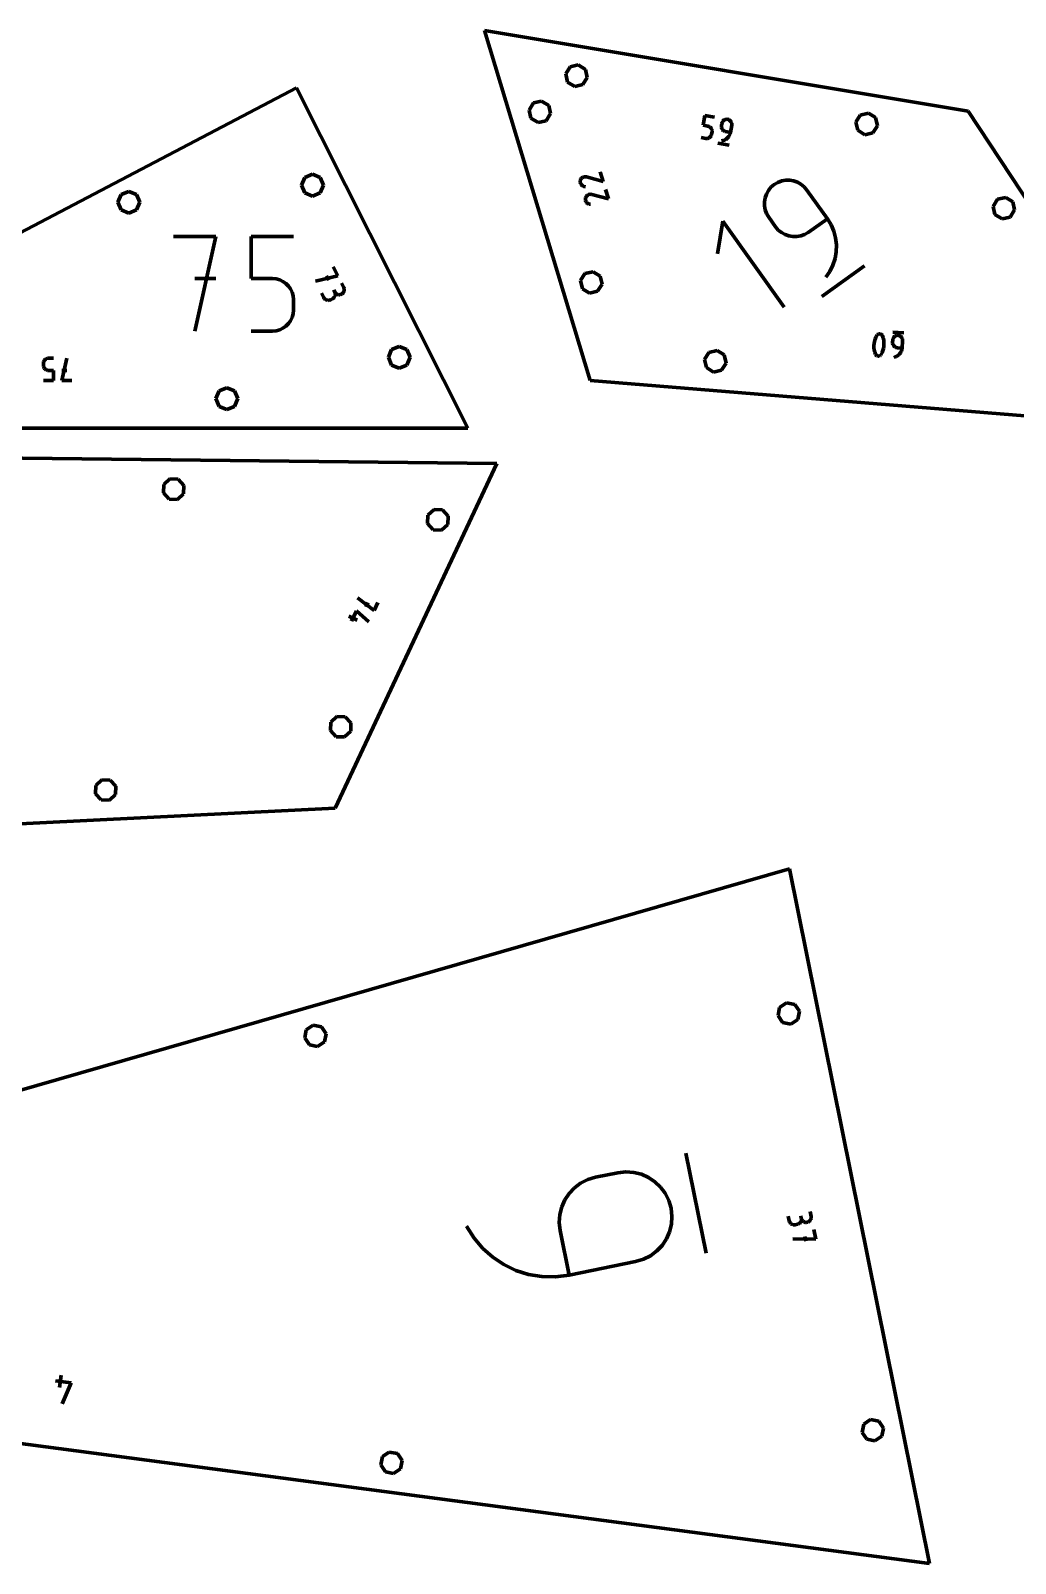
# Model space of a CAD drawing. Header units: inches. Extents: x -100 to 100, y -100 to -26.
# Drawn here: x 38.91 to 46.24, y -76.55 to -65.14 of the extents above; entities that cross this region are included whole.
import ezdxf

# ---------------------------------------------------------------- set-up
doc = ezdxf.new("R2010")
doc.units = ezdxf.units.IN
doc.header["$MEASUREMENT"] = 0
for name, color, linetype, lineweight in [('annotation', 7, 'Continuous', 0), ('boundary', 7, 'Continuous', 0), ('hole', 7, 'Continuous', 0)]:
    doc.layers.add(name, color=color, linetype=linetype, lineweight=lineweight)

msp = doc.modelspace()

# ---------------------------------------------------------------- linework, layer by layer
at = {"layer": 'annotation', "color": 1, "lineweight": 70}
for p, q in [((43.914166, -65.844577), (43.926309, -65.771551)), ((43.926309, -65.771551), (43.999139, -65.783661)), ((44.058958, -65.818012), (44.056238, -65.823897)), ((44.0626, -65.81278), (44.058958, -65.818012)), ((44.067043, -65.808288), (44.0626, -65.81278)), ((44.072166, -65.804622), (44.067043, -65.808288)), ((44.077848, -65.801868), (44.072166, -65.804622)), ((44.083968, -65.800112), (44.077848, -65.801868)), ((44.090406, -65.79944), (44.083968, -65.800112)), ((44.097039, -65.799939), (44.090406, -65.79944)), ((44.103491, -65.801616), (44.097039, -65.799939)), ((44.097039, -65.799939), (44.097039, -65.799939)), ((44.109372, -65.804336), (44.103491, -65.801616)), ((44.114596, -65.807978), (44.109372, -65.804336)), ((44.11908, -65.812422), (44.114596, -65.807978)), ((44.122737, -65.817548), (44.11908, -65.812422)), ((44.125481, -65.823236), (44.122737, -65.817548)), ((43.950582, -65.850632), (43.914166, -65.844577)), ((43.957023, -65.852303), (43.950582, -65.850632)), ((43.9629, -65.855013), (43.957023, -65.852303)), ((43.968125, -65.858641), (43.9629, -65.855013)), ((43.965452, -65.93325), (43.969895, -65.92876)), ((43.972613, -65.863069), (43.968125, -65.858641)), ((43.969895, -65.92876), (43.973537, -65.923529)), ((43.976276, -65.868179), (43.972613, -65.863069)), ((43.973537, -65.923529), (43.976257, -65.917644)), ((43.976257, -65.917644), (43.977934, -65.911191)), ((43.979028, -65.87385), (43.976276, -65.868179)), ((43.977934, -65.911191), (43.98095, -65.89305)), ((43.980782, -65.879966), (43.979028, -65.87385)), ((43.981452, -65.886405), (43.980782, -65.879966)), ((43.98095, -65.89305), (43.981452, -65.886405)), ((43.98095, -65.89305), (43.98095, -65.89305)), ((44.051529, -65.848584), (44.051027, -65.855233)), ((44.051027, -65.855233), (44.051697, -65.861681)), ((44.05456, -65.830351), (44.051529, -65.848584)), ((44.051529, -65.848584), (44.051529, -65.848584)), ((44.051697, -65.861681), (44.05345, -65.867809)), ((44.05345, -65.867809), (44.0562, -65.873495)), ((44.056238, -65.823897), (44.05456, -65.830351)), ((44.0562, -65.873495), (44.059862, -65.87862)), ((44.059862, -65.87862), (44.064347, -65.883063)), ((44.064347, -65.883063), (44.06957, -65.886703)), ((44.06957, -65.886703), (44.075444, -65.889421)), ((44.075444, -65.889421), (44.081882, -65.891095)), ((44.081882, -65.891095), (44.118297, -65.89715)), ((44.099351, -65.936253), (44.106059, -65.927741)), ((44.106059, -65.927741), (44.111533, -65.918309)), ((44.111533, -65.918309), (44.115653, -65.908073)), ((44.115653, -65.908073), (44.118297, -65.89715)), ((44.118297, -65.89715), (44.127391, -65.842461)), ((44.127229, -65.829364), (44.125481, -65.823236)), ((44.127894, -65.835812), (44.127229, -65.829364)), ((44.127391, -65.842461), (44.127894, -65.835812)), ((44.127391, -65.842461), (44.127391, -65.842461)), ((43.899042, -65.935538), (43.935457, -65.941593)), ((43.935457, -65.941593), (43.935457, -65.941593)), ((43.935457, -65.941593), (43.942091, -65.942092)), ((43.942091, -65.942092), (43.948528, -65.941421)), ((43.948528, -65.941421), (43.954648, -65.939667)), ((43.954648, -65.939667), (43.96033, -65.936914)), ((43.96033, -65.936914), (43.965452, -65.93325)), ((44.025398, -65.977613), (44.107391, -65.991246)), ((44.051549, -65.960896), (44.062608, -65.958747)), ((44.051549, -65.960896), (44.051549, -65.960896)), ((44.062608, -65.958747), (44.073039, -65.955091)), ((44.073039, -65.955091), (44.08272, -65.950045)), ((44.08272, -65.950045), (44.091531, -65.943727)), ((44.091531, -65.943727), (44.099351, -65.936253)), ((43.000421, -66.255623), (42.999514, -66.26223)), ((42.999514, -66.26223), (42.999776, -66.268708)), ((42.999776, -66.268708), (43.001132, -66.274933)), ((43.002542, -66.249319), (43.000421, -66.255623)), ((43.000421, -66.255623), (43.000421, -66.255623)), ((43.005657, -66.243644), (43.002542, -66.249319)), ((43.009642, -66.238676), (43.005657, -66.243644)), ((43.014373, -66.234497), (43.009642, -66.238676)), ((43.019726, -66.231184), (43.014373, -66.234497)), ((43.025578, -66.228817), (43.019726, -66.231184)), ((43.031803, -66.227477), (43.025578, -66.228817)), ((43.038279, -66.227242), (43.031803, -66.227477)), ((43.044881, -66.228192), (43.038279, -66.227242)), ((43.045028, -66.228221), (43.044881, -66.228192)), ((43.044881, -66.228192), (43.044881, -66.228192)), ((43.045167, -66.228251), (43.045028, -66.228221)), ((43.045301, -66.228282), (43.045167, -66.228251)), ((43.04543, -66.228317), (43.045301, -66.228282)), ((43.045555, -66.228353), (43.04543, -66.228317)), ((43.045678, -66.228393), (43.045555, -66.228353)), ((43.045799, -66.228435), (43.045678, -66.228393)), ((43.045919, -66.22848), (43.045799, -66.228435)), ((43.046039, -66.228529), (43.045919, -66.22848)), ((43.170858, -66.262123), (43.046039, -66.228529)), ((43.046039, -66.228529), (43.046039, -66.228529)), ((43.149544, -66.191455), (43.170858, -66.262123)), ((44.470825, -66.269466), (44.443637, -66.285393)), ((44.499585, -66.258933), (44.470825, -66.269466)), ((44.52923, -66.253677), (44.499585, -66.258933)), ((44.559071, -66.25358), (44.52923, -66.253677)), ((44.588422, -66.258525), (44.559071, -66.25358)), ((44.616594, -66.268392), (44.588422, -66.258525)), ((44.642902, -66.283064), (44.616594, -66.268392)), ((43.001132, -66.274933), (43.003505, -66.280781)), ((43.003505, -66.280781), (43.006821, -66.286129)), ((43.006821, -66.286129), (43.011004, -66.290852)), ((43.011004, -66.290852), (43.015979, -66.294828)), ((43.015979, -66.294828), (43.02167, -66.297931)), ((43.02167, -66.297931), (43.028002, -66.300038)), ((43.028002, -66.300038), (43.038302, -66.301994)), ((43.039739, -66.385985), (43.038832, -66.392592)), ((43.04186, -66.379681), (43.039739, -66.385985)), ((43.039739, -66.385985), (43.039739, -66.385985)), ((43.044975, -66.374006), (43.04186, -66.379681)), ((43.04896, -66.369038), (43.044975, -66.374006)), ((43.053691, -66.364859), (43.04896, -66.369038)), ((43.059044, -66.361546), (43.053691, -66.364859)), ((43.064896, -66.359179), (43.059044, -66.361546)), ((43.071121, -66.357839), (43.064896, -66.359179)), ((43.077597, -66.357604), (43.071121, -66.357839)), ((43.084199, -66.358554), (43.077597, -66.357604)), ((43.084345, -66.358583), (43.084199, -66.358554)), ((43.084199, -66.358554), (43.084199, -66.358554)), ((43.084485, -66.358613), (43.084345, -66.358583)), ((43.084619, -66.358645), (43.084485, -66.358613)), ((43.084748, -66.358679), (43.084619, -66.358645)), ((43.084873, -66.358715), (43.084748, -66.358679)), ((43.084996, -66.358755), (43.084873, -66.358715)), ((43.085117, -66.358797), (43.084996, -66.358755)), ((43.085237, -66.358842), (43.085117, -66.358797)), ((43.085357, -66.358891), (43.085237, -66.358842)), ((43.210176, -66.392485), (43.085357, -66.358891)), ((43.085357, -66.358891), (43.085357, -66.358891)), ((43.188862, -66.321817), (43.210176, -66.392485)), ((44.376036, -66.384107), (44.371132, -66.413479)), ((44.385856, -66.35592), (44.376036, -66.384107)), ((44.400474, -66.329611), (44.385856, -66.35592)), ((44.419773, -66.305872), (44.400474, -66.329611)), ((44.443637, -66.285393), (44.419773, -66.305872)), ((44.443637, -66.285393), (44.443637, -66.285393)), ((44.666656, -66.302424), (44.642902, -66.283064)), ((44.68717, -66.326352), (44.666656, -66.302424)), ((44.839331, -66.539723), (44.68717, -66.326352)), ((44.68717, -66.326352), (44.68717, -66.326352)), ((43.038832, -66.392592), (43.039094, -66.39907)), ((43.039094, -66.39907), (43.040449, -66.405295)), ((43.040449, -66.405295), (43.042823, -66.411143)), ((43.042823, -66.411143), (43.046139, -66.416491)), ((43.046139, -66.416491), (43.050322, -66.421214)), ((43.050322, -66.421214), (43.055297, -66.42519)), ((43.055297, -66.42519), (43.060988, -66.428293)), ((43.060988, -66.428293), (43.06732, -66.4304)), ((43.06732, -66.4304), (43.07762, -66.432356)), ((44.371132, -66.413479), (44.371261, -66.443345)), ((44.371261, -66.443345), (44.376541, -66.473012)), ((44.376541, -66.473012), (44.387089, -66.501789)), ((44.387089, -66.501789), (44.403022, -66.528984)), ((44.0617, -66.557761), (44.020925, -66.801466)), ((44.517952, -67.197555), (44.0617, -66.557761)), ((44.403022, -66.528984), (44.453752, -66.600121)), ((44.453752, -66.600121), (44.453752, -66.600121)), ((44.453752, -66.600121), (44.474272, -66.624044)), ((44.697257, -66.64104), (44.839331, -66.539723)), ((44.866947, -66.585104), (44.839331, -66.539723)), ((44.887335, -66.633112), (44.866947, -66.585104)), ((40.287572, -66.671129), (39.974047, -66.671129)), ((40.130832, -67.376174), (40.287572, -66.671129)), ((40.551986, -66.985096), (40.551986, -66.671129)), ((40.551986, -66.671129), (40.865114, -66.671129)), ((44.474272, -66.624044), (44.49804, -66.643387)), ((44.49804, -66.643387), (44.524365, -66.658039)), ((44.524365, -66.658039), (44.552555, -66.667885)), ((44.552555, -66.667885), (44.581917, -66.672811)), ((44.581917, -66.672811), (44.61176, -66.672703)), ((44.61176, -66.672703), (44.641393, -66.667448)), ((44.641393, -66.667448), (44.670122, -66.656931)), ((44.670122, -66.656931), (44.697257, -66.64104)), ((44.900508, -66.682953), (44.887335, -66.633112)), ((44.90648, -66.733831), (44.900508, -66.682953)), ((44.881322, -66.884716), (44.896873, -66.835508)), ((44.896873, -66.835508), (44.905264, -66.784947)), ((44.905264, -66.784947), (44.90648, -66.733831)), ((41.195039, -66.963537), (41.161773, -66.897558)), ((44.797092, -67.119139), (45.116989, -66.891013)), ((44.828792, -66.975889), (44.858624, -66.931775)), ((44.858624, -66.931775), (44.881322, -66.884716)), ((40.287572, -66.985096), (40.130832, -66.985096)), ((40.70855, -66.985096), (40.551986, -66.985096)), ((40.736662, -66.987609), (40.70855, -66.985096)), ((40.763133, -66.994856), (40.736662, -66.987609)), ((40.787519, -67.006401), (40.763133, -66.994856)), ((40.809374, -67.021806), (40.787519, -67.006401)), ((40.828253, -67.040634), (40.809374, -67.021806)), ((40.843712, -67.062448), (40.828253, -67.040634)), ((40.855305, -67.086812), (40.843712, -67.062448)), ((41.030035, -67.005358), (41.195039, -66.963537)), ((41.128966, -66.99685), (41.112336, -66.963864)), ((41.173637, -67.08544), (41.165319, -67.068942)), ((41.165319, -67.068942), (41.173637, -67.08544)), ((41.239533, -67.052216), (41.222921, -67.019268)), ((41.241989, -67.05841), (41.239533, -67.052216)), ((41.243267, -67.064759), (41.241989, -67.05841)), ((41.242482, -67.07736), (41.243416, -67.071122)), ((41.243416, -67.071122), (41.243267, -67.064759)), ((44.828792, -66.975889), (44.828792, -66.975889)), ((40.862587, -67.113288), (40.855305, -67.086812)), ((40.865114, -67.141439), (40.862587, -67.113288)), ((40.865114, -67.219433), (40.865114, -67.141439)), ((40.865114, -67.141439), (40.865114, -67.141439)), ((41.074725, -67.093985), (41.091337, -67.126933)), ((41.091337, -67.126933), (41.091337, -67.126933)), ((41.091337, -67.126933), (41.094856, -67.132591)), ((41.094856, -67.132591), (41.099199, -67.137395)), ((41.099199, -67.137395), (41.104226, -67.141299)), ((41.104226, -67.141299), (41.109795, -67.144258)), ((41.109795, -67.144258), (41.115766, -67.146227)), ((41.115766, -67.146227), (41.121997, -67.14716)), ((41.121997, -67.14716), (41.128349, -67.147012)), ((41.128349, -67.147012), (41.13468, -67.145739)), ((41.13468, -67.145739), (41.14085, -67.143293)), ((41.14085, -67.143293), (41.157347, -67.134976)), ((41.157347, -67.134976), (41.162979, -67.131471)), ((41.157347, -67.134976), (41.157347, -67.134976)), ((41.162979, -67.131471), (41.167767, -67.127139)), ((41.167767, -67.127139), (41.171662, -67.12212)), ((41.171662, -67.12212), (41.174618, -67.116555)), ((41.176093, -67.091634), (41.173637, -67.08544)), ((41.173637, -67.08544), (41.173637, -67.08544)), ((41.173637, -67.08544), (41.177157, -67.091097)), ((41.174618, -67.116555), (41.176586, -67.110583)), ((41.177371, -67.097982), (41.176093, -67.091634)), ((41.176586, -67.110583), (41.17752, -67.104346)), ((41.177157, -67.091097), (41.181501, -67.0959)), ((41.17752, -67.104346), (41.177371, -67.097982)), ((41.181501, -67.0959), (41.186532, -67.099802)), ((41.186532, -67.099802), (41.192106, -67.102758)), ((41.192106, -67.102758), (41.198086, -67.104723)), ((41.198086, -67.104723), (41.204329, -67.10565)), ((41.204329, -67.10565), (41.210697, -67.105494)), ((41.210697, -67.105494), (41.217048, -67.10421)), ((41.217048, -67.10421), (41.223243, -67.101752)), ((41.223243, -67.101752), (41.228875, -67.098248)), ((41.223243, -67.101752), (41.223243, -67.101752)), ((41.228875, -67.098248), (41.233663, -67.093916)), ((41.233663, -67.093916), (41.237558, -67.088897)), ((41.237558, -67.088897), (41.240514, -67.083332)), ((41.240514, -67.083332), (41.242482, -67.07736)), ((40.828239, -67.320404), (40.843702, -67.298526)), ((40.843702, -67.298526), (40.8553, -67.27411)), ((40.8553, -67.27411), (40.862586, -67.247597)), ((40.862586, -67.247597), (40.865114, -67.219433)), ((40.551986, -67.376174), (40.70855, -67.376174)), ((40.70855, -67.376174), (40.73665, -67.373647)), ((40.70855, -67.376174), (40.70855, -67.376174)), ((40.73665, -67.373647), (40.763115, -67.366363)), ((40.763115, -67.366363), (40.787499, -67.354766)), ((40.787499, -67.354766), (40.809356, -67.339298)), ((40.809356, -67.339298), (40.828239, -67.320404)), ((45.208532, -67.407664), (45.20093, -67.42211)), ((45.210962, -67.404293), (45.208532, -67.407664)), ((45.208532, -67.407664), (45.208532, -67.407664)), ((45.213876, -67.401485), (45.210962, -67.404293)), ((45.217184, -67.399263), (45.213876, -67.401485)), ((45.220793, -67.397649), (45.217184, -67.399263)), ((45.224612, -67.396665), (45.220793, -67.397649)), ((45.228549, -67.396332), (45.224612, -67.396665)), ((45.232512, -67.396673), (45.228549, -67.396332)), ((45.23641, -67.397709), (45.232512, -67.396673)), ((45.24015, -67.399463), (45.23641, -67.397709)), ((45.24015, -67.399463), (45.24015, -67.399463)), ((45.241625, -67.400409), (45.24015, -67.399463)), ((45.243013, -67.401451), (45.241625, -67.400409)), ((45.244312, -67.402583), (45.243013, -67.401451)), ((45.245517, -67.403801), (45.244312, -67.402583)), ((45.246626, -67.405099), (45.245517, -67.403801)), ((45.247636, -67.406474), (45.246626, -67.405099)), ((45.248541, -67.40792), (45.247636, -67.406474)), ((45.249339, -67.409434), (45.248541, -67.40792)), ((45.250027, -67.411009), (45.249339, -67.409434)), ((45.255176, -67.426517), (45.250027, -67.411009)), ((45.250027, -67.411009), (45.250027, -67.411009)), ((45.409215, -67.390051), (45.326238, -67.383341)), ((45.341619, -67.414202), (45.336818, -67.41829)), ((45.347056, -67.410977), (45.341619, -67.414202)), ((45.353018, -67.408711), (45.347056, -67.410977)), ((45.359394, -67.407501), (45.353018, -67.408711)), ((45.36607, -67.407442), (45.359394, -67.407501)), ((45.372636, -67.408572), (45.36607, -67.407442)), ((45.36607, -67.407442), (45.36607, -67.407442)), ((45.378727, -67.41079), (45.372636, -67.408572)), ((45.384245, -67.413984), (45.378727, -67.41079)), ((45.389096, -67.418041), (45.384245, -67.413984)), ((45.187541, -67.468331), (45.18625, -67.48429)), ((45.18625, -67.48429), (45.186562, -67.50032)), ((45.186562, -67.50032), (45.188487, -67.516299)), ((45.190424, -67.452566), (45.187541, -67.468331)), ((45.188487, -67.516299), (45.192035, -67.532103)), ((45.194891, -67.437118), (45.190424, -67.452566)), ((45.20093, -67.42211), (45.194891, -67.437118)), ((45.246281, -67.536511), (45.252297, -67.521503)), ((45.252297, -67.521503), (45.256748, -67.506055)), ((45.258701, -67.442322), (45.255176, -67.426517)), ((45.256748, -67.506055), (45.259624, -67.490291)), ((45.26061, -67.458301), (45.258701, -67.442322)), ((45.259624, -67.490291), (45.260914, -67.474332)), ((45.260914, -67.474332), (45.26061, -67.458301)), ((45.326234, -67.441356), (45.324749, -67.459714)), ((45.324749, -67.459714), (45.324749, -67.459714)), ((45.324749, -67.459714), (45.324807, -67.466389)), ((45.324807, -67.466389), (45.326013, -67.472759)), ((45.326013, -67.472759), (45.328274, -67.478714)), ((45.327363, -67.434775), (45.326234, -67.441356)), ((45.329579, -67.428672), (45.327363, -67.434775)), ((45.328274, -67.478714), (45.331493, -67.484143)), ((45.332768, -67.423145), (45.329579, -67.428672)), ((45.331493, -67.484143), (45.335575, -67.488934)), ((45.336818, -67.41829), (45.332768, -67.423145)), ((45.335575, -67.488934), (45.340425, -67.492976)), ((45.340425, -67.492976), (45.345947, -67.496157)), ((45.345947, -67.496157), (45.352045, -67.498367)), ((45.352045, -67.498367), (45.358626, -67.499495)), ((45.358626, -67.499495), (45.395478, -67.502475)), ((45.385828, -67.534104), (45.390501, -67.524211)), ((45.393181, -67.422848), (45.389096, -67.418041)), ((45.390501, -67.524211), (45.393755, -67.513626)), ((45.396404, -67.428292), (45.393181, -67.422848)), ((45.393755, -67.513626), (45.395478, -67.502475)), ((45.395478, -67.502475), (45.399938, -67.447316)), ((45.398669, -67.43426), (45.396404, -67.428292)), ((45.39988, -67.440639), (45.398669, -67.43426)), ((45.399938, -67.447316), (45.39988, -67.440639)), ((45.399938, -67.447316), (45.399938, -67.447316)), ((39.00649, -67.607194), (39.005894, -67.613832)), ((39.005894, -67.613832), (39.005894, -67.632213)), ((39.005894, -67.632213), (39.005894, -67.632213)), ((39.005894, -67.632213), (39.006489, -67.638848)), ((39.006489, -67.638848), (39.008206, -67.645088)), ((39.008207, -67.600946), (39.00649, -67.607194)), ((39.01094, -67.595191), (39.008207, -67.600946)), ((39.014585, -67.590035), (39.01094, -67.595191)), ((39.019035, -67.585582), (39.014585, -67.590035)), ((39.024186, -67.581937), (39.019035, -67.585582)), ((39.029933, -67.579204), (39.024186, -67.581937)), ((39.03617, -67.577487), (39.029933, -67.579204)), ((39.042793, -67.576891), (39.03617, -67.577487)), ((39.079691, -67.576891), (39.042793, -67.576891)), ((39.042793, -67.576891), (39.042793, -67.576891)), ((39.178949, -67.576891), (39.142008, -67.743055)), ((45.192035, -67.532103), (45.197215, -67.547611)), ((45.197215, -67.547611), (45.197215, -67.547611)), ((45.197215, -67.547611), (45.197906, -67.54919)), ((45.197906, -67.54919), (45.19871, -67.550711)), ((45.19871, -67.550711), (45.199623, -67.552166)), ((45.199623, -67.552166), (45.200636, -67.553549)), ((45.200636, -67.553549), (45.201745, -67.554851)), ((45.201745, -67.554851), (45.202942, -67.556064)), ((45.202942, -67.556064), (45.204222, -67.557182)), ((45.204222, -67.557182), (45.205577, -67.558195)), ((45.205577, -67.558195), (45.207002, -67.559098)), ((45.207002, -67.559098), (45.207002, -67.559098)), ((45.207002, -67.559098), (45.210771, -67.560885)), ((45.210771, -67.560885), (45.21469, -67.561948)), ((45.21469, -67.561948), (45.218668, -67.562308)), ((45.218668, -67.562308), (45.222616, -67.561987)), ((45.222616, -67.561987), (45.226442, -67.561009)), ((45.226442, -67.561009), (45.230055, -67.559394)), ((45.230055, -67.559394), (45.233364, -67.557165)), ((45.233364, -67.557165), (45.236279, -67.554345)), ((45.236279, -67.554345), (45.23871, -67.550956)), ((45.23871, -67.550956), (45.246281, -67.536511)), ((45.23871, -67.550956), (45.23871, -67.550956)), ((45.334145, -67.571901), (45.345022, -67.568796)), ((45.334145, -67.571901), (45.334145, -67.571901)), ((45.345022, -67.568796), (45.355141, -67.564246)), ((45.355141, -67.564246), (45.364392, -67.558377)), ((45.364392, -67.558377), (45.372663, -67.551313)), ((45.372663, -67.551313), (45.379845, -67.54318)), ((45.379845, -67.54318), (45.385828, -67.534104)), ((39.079691, -67.743055), (39.005894, -67.743055)), ((39.008206, -67.645088), (39.010938, -67.65083)), ((39.010938, -67.65083), (39.014581, -67.655971)), ((39.014581, -67.655971), (39.019031, -67.660408)), ((39.019031, -67.660408), (39.024182, -67.664039)), ((39.024182, -67.664039), (39.029929, -67.66676)), ((39.029929, -67.66676), (39.036167, -67.668468)), ((39.036167, -67.668468), (39.042793, -67.66906)), ((39.042793, -67.66906), (39.079691, -67.66906)), ((39.079691, -67.66906), (39.079691, -67.743055)), ((39.142008, -67.66906), (39.178949, -67.66906)), ((39.142008, -67.743055), (39.215899, -67.743055)), ((41.297848, -69.534919), (41.333851, -69.458136)), ((41.333851, -69.458136), (41.427016, -69.539228)), ((41.341841, -69.361116), (41.465713, -69.456701)), ((41.404132, -69.427826), (41.418547, -69.397083)), ((41.465713, -69.456701), (41.494547, -69.395206)), ((41.277897, -69.497488), (41.339313, -69.526286)), ((43.937377, -74.238339), (43.787236, -73.494337)), ((43.114252, -73.673605), (43.055913, -73.690914)), ((43.27886, -73.640387), (43.114252, -73.673605)), ((43.114252, -73.673605), (43.114252, -73.673605)), ((43.339375, -73.633711), (43.27886, -73.640387)), ((43.398424, -73.637758), (43.339375, -73.633711)), ((43.454885, -73.651786), (43.398424, -73.637758)), ((43.507633, -73.675054), (43.454885, -73.651786)), ((43.555545, -73.706822), (43.507633, -73.675054)), ((42.917177, -73.794209), (42.885474, -73.842043)), ((42.956641, -73.752332), (42.917177, -73.794209)), ((43.003131, -73.717528), (42.956641, -73.752332)), ((43.055913, -73.690914), (43.003131, -73.717528)), ((43.597495, -73.746347), (43.555545, -73.706822)), ((43.632361, -73.792889), (43.597495, -73.746347)), ((43.659018, -73.845707), (43.632361, -73.792889)), ((42.862268, -73.894717), (42.848292, -73.951116)), ((42.885474, -73.842043), (42.862268, -73.894717)), ((43.676343, -73.90406), (43.659018, -73.845707)), ((43.682979, -73.964441), (43.676343, -73.90406)), ((43.676343, -73.90406), (43.676343, -73.90406)), ((42.848292, -73.951116), (42.844281, -74.010122)), ((42.844281, -74.010122), (42.85097, -74.070621)), ((43.664786, -74.0798), (43.678878, -74.023399)), ((43.678878, -74.023399), (43.682979, -73.964441)), ((44.548045, -73.962026), (44.555344, -73.998195)), ((44.555344, -73.998195), (44.555344, -73.998195)), ((44.555344, -73.998195), (44.557241, -74.004583)), ((44.557241, -74.004583), (44.560158, -74.010365)), ((44.560158, -74.010365), (44.563972, -74.01546)), ((44.563972, -74.01546), (44.568559, -74.019787)), ((44.568559, -74.019787), (44.573796, -74.023266)), ((44.573796, -74.023266), (44.579558, -74.025815)), ((44.579558, -74.025815), (44.585723, -74.027354)), ((44.585723, -74.027354), (44.592165, -74.027801)), ((44.592165, -74.027801), (44.598762, -74.027076)), ((44.598762, -74.027076), (44.616872, -74.023422)), ((44.616872, -74.023422), (44.623231, -74.021532)), ((44.616872, -74.023422), (44.616872, -74.023422)), ((44.623231, -74.021532), (44.628995, -74.018622)), ((44.628995, -74.018622), (44.634079, -74.014813)), ((44.634079, -74.014813), (44.638403, -74.010228)), ((44.638403, -74.010228), (44.641881, -74.004991)), ((44.641881, -74.004991), (44.644432, -73.999223)), ((44.645692, -73.979963), (44.642037, -73.961853)), ((44.642037, -73.961853), (44.645692, -73.979963)), ((44.644432, -73.999223), (44.645973, -73.993047)), ((44.646421, -73.986586), (44.645692, -73.979963)), ((44.645692, -73.979963), (44.645692, -73.979963)), ((44.645692, -73.979963), (44.647588, -73.986351)), ((44.645973, -73.993047), (44.646421, -73.986586)), ((44.647588, -73.986351), (44.650507, -73.992132)), ((44.650507, -73.992132), (44.654325, -73.997226)), ((44.654325, -73.997226), (44.658919, -74.001553)), ((44.658919, -74.001553), (44.664165, -74.00503)), ((44.664165, -74.00503), (44.669941, -74.007576)), ((44.669941, -74.007576), (44.676122, -74.009111)), ((44.676122, -74.009111), (44.682587, -74.009554)), ((44.682587, -74.009554), (44.689211, -74.008823)), ((44.689211, -74.008823), (44.69557, -74.006934)), ((44.689211, -74.008823), (44.689211, -74.008823)), ((44.69557, -74.006934), (44.701334, -74.004024)), ((44.701334, -74.004024), (44.706418, -74.000215)), ((44.706418, -74.000215), (44.710742, -73.99563)), ((44.718031, -73.965365), (44.710732, -73.929196)), ((44.710742, -73.99563), (44.71422, -73.990393)), ((44.71422, -73.990393), (44.716771, -73.984625)), ((44.716771, -73.984625), (44.718312, -73.978449)), ((44.71876, -73.971988), (44.718031, -73.965365)), ((44.718312, -73.978449), (44.71876, -73.971988)), ((42.154857, -74.038426), (42.154857, -74.038426)), ((42.154857, -74.038426), (42.209451, -74.125924)), ((42.209451, -74.125924), (42.274801, -74.203136)), ((42.85097, -74.070621), (42.917651, -74.40105)), ((43.609616, -74.180417), (43.64145, -74.132517)), ((43.64145, -74.132517), (43.664786, -74.0798)), ((44.582273, -74.131662), (44.752461, -74.135003)), ((44.679927, -74.14964), (44.67262, -74.11343)), ((44.752461, -74.135003), (44.737844, -74.062572)), ((42.274801, -74.203136), (42.349528, -74.269414)), ((43.470587, -74.283915), (43.523438, -74.257247)), ((43.523438, -74.257247), (43.57003, -74.22237)), ((43.57003, -74.22237), (43.609616, -74.180417)), ((42.349528, -74.269414), (42.432255, -74.324106)), ((42.432255, -74.324106), (42.521604, -74.366564)), ((42.521604, -74.366564), (42.616196, -74.396137)), ((42.917651, -74.40105), (43.412222, -74.301245)), ((43.412222, -74.301245), (43.470587, -74.283915)), ((43.412222, -74.301245), (43.412222, -74.301245)), ((42.616196, -74.396137), (42.714653, -74.412176)), ((42.714653, -74.412176), (42.815597, -74.41403)), ((42.815597, -74.41403), (42.917651, -74.40105)), ((39.13578, -75.146946), (39.123581, -75.239411)), ((39.095022, -75.188659), (39.210623, -75.203909)), ((39.210623, -75.203909), (39.143096, -75.35973))]:
    msp.add_line(p, q, dxfattribs=at)
at = {"layer": 'boundary', "color": 5, "lineweight": 70}
for p, q in [((42.288659, -65.140005), (43.074201, -67.744549)), ((45.887408, -65.738386), (42.288659, -65.140005)), ((40.887393, -65.566089), (36.058088, -68.097473)), ((42.163659, -68.097473), (40.887393, -65.566089)), ((47.438334, -68.097473), (45.887408, -65.738386)), ((43.074201, -67.744549), (47.438334, -68.097473)), ((36.058088, -68.097473), (42.163659, -68.097473)), ((42.378705, -68.360234), (32.575127, -68.251064)), ((41.17516, -70.926991), (42.378705, -68.360234)), ((34.553999, -71.251967), (41.17516, -70.926991)), ((44.557448, -71.376967), (32.575127, -74.82865)), ((45.600772, -76.547022), (44.557448, -71.376967)), ((32.575127, -74.82865), (45.600772, -76.547022))]:
    msp.add_line(p, q, dxfattribs=at)
at = {"layer": 'hole', "color": 5, "lineweight": 70}
for p, q in [((42.892464, -65.462061), (42.925395, -65.409374)), ((42.906434, -65.522602), (42.892464, -65.462061)), ((42.925395, -65.409374), (42.985936, -65.395404)), ((42.985936, -65.395404), (43.038624, -65.428335)), ((43.038624, -65.428335), (43.052594, -65.488876)), ((42.959121, -65.555533), (42.906434, -65.522602)), ((43.019663, -65.541563), (42.959121, -65.555533)), ((43.052594, -65.488876), (43.019663, -65.541563)), ((42.619321, -65.730846), (42.652252, -65.678159)), ((42.652252, -65.678159), (42.712793, -65.664189)), ((42.712793, -65.664189), (42.765481, -65.69712)), ((42.765481, -65.69712), (42.77945, -65.757661)), ((42.633291, -65.791388), (42.619321, -65.730846)), ((42.685978, -65.824318), (42.633291, -65.791388)), ((42.74652, -65.810349), (42.685978, -65.824318)), ((42.77945, -65.757661), (42.74652, -65.810349)), ((45.051714, -65.821089), (45.084645, -65.768402)), ((45.084645, -65.768402), (45.145186, -65.754432)), ((45.145186, -65.754432), (45.197873, -65.787363)), ((45.197873, -65.787363), (45.211843, -65.847904)), ((45.065684, -65.881631), (45.051714, -65.821089)), ((45.118371, -65.914562), (45.065684, -65.881631)), ((45.178912, -65.900592), (45.118371, -65.914562)), ((45.211843, -65.847904), (45.178912, -65.900592)), ((40.925963, -66.289505), (40.94974, -66.232102)), ((40.94974, -66.232102), (41.007143, -66.208325)), ((41.007143, -66.208325), (41.064545, -66.232102)), ((41.064545, -66.232102), (41.088322, -66.289505)), ((39.5594, -66.417217), (39.583177, -66.359815)), ((39.583177, -66.359815), (39.640579, -66.336038)), ((39.640579, -66.336038), (39.697982, -66.359815)), ((39.697982, -66.359815), (39.721759, -66.417217)), ((40.94974, -66.346907), (40.925963, -66.289505)), ((41.007143, -66.370684), (40.94974, -66.346907)), ((41.064545, -66.346907), (41.007143, -66.370684)), ((41.088322, -66.289505), (41.064545, -66.346907)), ((46.10601, -66.395059), (46.166551, -66.381089)), ((46.166551, -66.381089), (46.219238, -66.41402)), ((39.583177, -66.47462), (39.5594, -66.417217)), ((39.640579, -66.498397), (39.583177, -66.47462)), ((39.697982, -66.47462), (39.640579, -66.498397)), ((39.721759, -66.417217), (39.697982, -66.47462)), ((46.073079, -66.447746), (46.10601, -66.395059)), ((46.087049, -66.508287), (46.073079, -66.447746)), ((46.233208, -66.474561), (46.200277, -66.527248)), ((46.219238, -66.41402), (46.233208, -66.474561)), ((46.139736, -66.541218), (46.087049, -66.508287)), ((46.200277, -66.527248), (46.139736, -66.541218)), ((43.002273, -67.000561), (43.035204, -66.947874)), ((43.035204, -66.947874), (43.095745, -66.933904)), ((43.095745, -66.933904), (43.148432, -66.966835)), ((43.016243, -67.061103), (43.002273, -67.000561)), ((43.06893, -67.094033), (43.016243, -67.061103)), ((43.162402, -67.027376), (43.129471, -67.080064)), ((43.148432, -66.966835), (43.162402, -67.027376)), ((43.129471, -67.080064), (43.06893, -67.094033)), ((41.572073, -67.571018), (41.59585, -67.513616)), ((41.59585, -67.513616), (41.653252, -67.489839)), ((41.653252, -67.489839), (41.710655, -67.513616)), ((41.710655, -67.513616), (41.734432, -67.571018)), ((43.95844, -67.534309), (44.018981, -67.52034)), ((44.018981, -67.52034), (44.071669, -67.55327)), ((41.59585, -67.628421), (41.572073, -67.571018)), ((41.653252, -67.652197), (41.59585, -67.628421)), ((41.710655, -67.628421), (41.653252, -67.652197)), ((41.734432, -67.571018), (41.710655, -67.628421)), ((43.925509, -67.586997), (43.95844, -67.534309)), ((43.939479, -67.647538), (43.925509, -67.586997)), ((44.085638, -67.613812), (44.052708, -67.666499)), ((44.071669, -67.55327), (44.085638, -67.613812)), ((43.992166, -67.680469), (43.939479, -67.647538)), ((44.052708, -67.666499), (43.992166, -67.680469)), ((40.288968, -67.878723), (40.312745, -67.821321)), ((40.312745, -67.821321), (40.370147, -67.797544)), ((40.370147, -67.797544), (40.42755, -67.821321)), ((40.42755, -67.821321), (40.451327, -67.878723)), ((40.312745, -67.936126), (40.288968, -67.878723)), ((40.370147, -67.959903), (40.312745, -67.936126)), ((40.42755, -67.936126), (40.370147, -67.959903)), ((40.451327, -67.878723), (40.42755, -67.936126)), ((39.898179, -68.580364), (39.900584, -68.518278)), ((39.900584, -68.518278), (39.946185, -68.476077)), ((39.946185, -68.476077), (40.00827, -68.478481)), ((40.00827, -68.478481), (40.050471, -68.524082)), ((40.050471, -68.524082), (40.048067, -68.586168)), ((39.940381, -68.625965), (39.898179, -68.580364)), ((40.002466, -68.628369), (39.940381, -68.625965)), ((40.048067, -68.586168), (40.002466, -68.628369)), ((41.863792, -68.808857), (41.866196, -68.746772)), ((41.866196, -68.746772), (41.911797, -68.704571)), ((41.911797, -68.704571), (41.973883, -68.706975)), ((41.973883, -68.706975), (42.016084, -68.752576)), ((42.016084, -68.752576), (42.01368, -68.814661)), ((41.905994, -68.854458), (41.863792, -68.808857)), ((41.968079, -68.856862), (41.905994, -68.854458)), ((42.01368, -68.814661), (41.968079, -68.856862)), ((41.14407, -70.286826), (41.189671, -70.244625)), ((41.189671, -70.244625), (41.251756, -70.247029)), ((41.251756, -70.247029), (41.293957, -70.29263)), ((41.141665, -70.348911), (41.14407, -70.286826)), ((41.183867, -70.394512), (41.141665, -70.348911)), ((41.291553, -70.354715), (41.245952, -70.396916)), ((41.293957, -70.29263), (41.291553, -70.354715)), ((41.245952, -70.396916), (41.183867, -70.394512)), ((39.394022, -70.757834), (39.439623, -70.715633)), ((39.439623, -70.715633), (39.501709, -70.718037)), ((39.501709, -70.718037), (39.54391, -70.763638)), ((39.391618, -70.81992), (39.394022, -70.757834)), ((39.433819, -70.865521), (39.391618, -70.81992)), ((39.541506, -70.825724), (39.495905, -70.867925)), ((39.54391, -70.763638), (39.541506, -70.825724)), ((39.495905, -70.867925), (39.433819, -70.865521)), ((44.47211, -72.470308), (44.484062, -72.409336)), ((44.484062, -72.409336), (44.535627, -72.374674)), ((44.535627, -72.374674), (44.596599, -72.386626)), ((44.596599, -72.386626), (44.631261, -72.438191)), ((40.961529, -72.576076), (41.013094, -72.541414)), ((41.013094, -72.541414), (41.074065, -72.553366)), ((44.506772, -72.521873), (44.47211, -72.470308)), ((44.567744, -72.533825), (44.506772, -72.521873)), ((44.619309, -72.499163), (44.567744, -72.533825)), ((44.631261, -72.438191), (44.619309, -72.499163)), ((40.949577, -72.637048), (40.961529, -72.576076)), ((40.984239, -72.688613), (40.949577, -72.637048)), ((41.074065, -72.553366), (41.108727, -72.604931)), ((41.108727, -72.604931), (41.096775, -72.665903)), ((41.045211, -72.700565), (40.984239, -72.688613)), ((41.096775, -72.665903), (41.045211, -72.700565)), ((45.098104, -75.572341), (45.110056, -75.511369)), ((45.110056, -75.511369), (45.161621, -75.476707)), ((45.161621, -75.476707), (45.222593, -75.488659)), ((45.222593, -75.488659), (45.257255, -75.540224)), ((45.132766, -75.623906), (45.098104, -75.572341)), ((45.193738, -75.635858), (45.132766, -75.623906)), ((45.245303, -75.601196), (45.193738, -75.635858)), ((45.257255, -75.540224), (45.245303, -75.601196)), ((41.527462, -75.753024), (41.579027, -75.718362)), ((41.579027, -75.718362), (41.639998, -75.730314)), ((41.639998, -75.730314), (41.67466, -75.781879)), ((41.51551, -75.813996), (41.527462, -75.753024)), ((41.550172, -75.865561), (41.51551, -75.813996)), ((41.662708, -75.842851), (41.611143, -75.877513)), ((41.67466, -75.781879), (41.662708, -75.842851)), ((41.611143, -75.877513), (41.550172, -75.865561))]:
    msp.add_line(p, q, dxfattribs=at)

doc.saveas('drawing.dxf')
